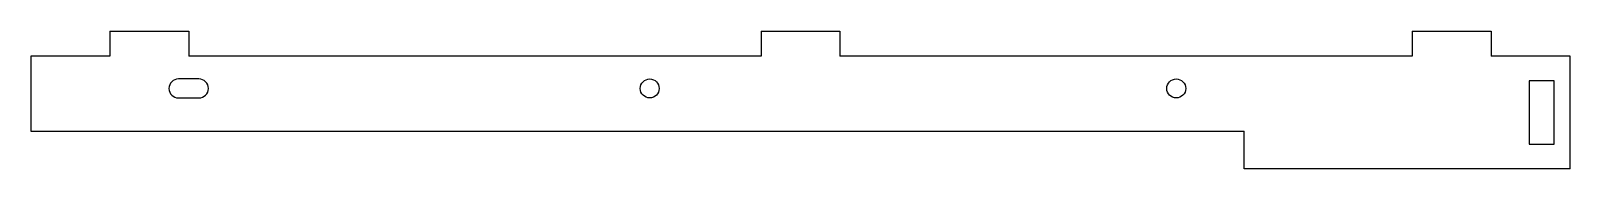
# Model space of a CAD drawing. Header units: millimetres. Extents: x -98 to 98, y -10 to 8.
import ezdxf

# ---------------------------------------------------------------- set-up
doc = ezdxf.new("R2010")
doc.units = ezdxf.units.MM

msp = doc.modelspace()

# ---------------------------------------------------------------- linework, layer by layer
at = {"color": 7, "linetype": 'Continuous', "lineweight": 25}
for p, q in [((-87.5, 7.925), (-77.5, 7.925)), ((-87.5, 7.925), (-87.5, 4.75)), ((-77.5, 7.925), (-77.5, 4.75)), ((-5, 7.925), (5, 7.925)), ((-5, 7.925), (-5, 4.75)), ((5, 7.925), (5, 4.75)), ((77.5, 7.925), (87.5, 7.925)), ((77.5, 7.925), (77.5, 4.75)), ((87.5, 7.925), (87.5, 4.75)), ((-97.5, 4.75), (-97.5, -4.75)), ((-87.5, 4.75), (-97.5, 4.75)), ((-5, 4.75), (-77.5, 4.75)), ((77.5, 4.75), (5, 4.75)), ((97.5, 4.75), (87.5, 4.75)), ((97.5, -9.55), (97.5, 4.75)), ((-76.2, 1.85), (-78.8, 1.85)), ((92.3, 1.6), (92.3, -6.4)), ((95.475, 1.6), (92.3, 1.6)), ((95.475, -6.4), (95.475, 1.6)), ((-78.8, -0.55), (-76.2, -0.55)), ((-97.5, -4.75), (56.2, -4.75)), ((56.2, -9.55), (56.2, -4.75)), ((92.3, -6.4), (95.475, -6.4)), ((97.5, -9.55), (56.2, -9.55))]:
    msp.add_line(p, q, dxfattribs=at)
for centre in [(-19.1, 0.65), (47.6, 0.65)]:
    msp.add_circle(centre, 1.2, dxfattribs=at)
for centre, start, end in [((-78.8, 0.65), 90, 270), ((-76.2, 0.65), 270, 90)]:
    msp.add_arc(centre, 1.2, start, end, dxfattribs=at)

doc.saveas('drawing.dxf')
